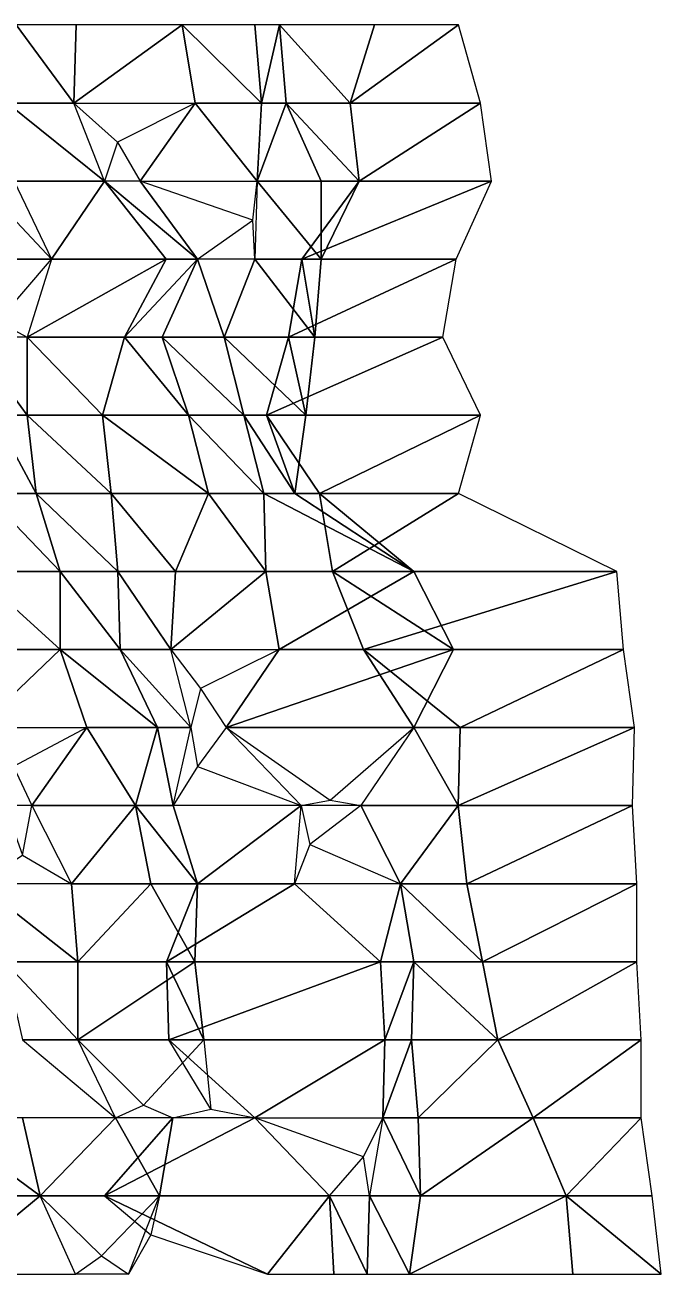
# Model space of a CAD drawing. Header units: metres. Extents: x -317 to 276, y -240 to 234.
# Drawn here: x 218.2 to 267.1, y 138.2 to 234 of the extents above; entities that cross this region are included whole.
import ezdxf

# ---------------------------------------------------------------- set-up
doc = ezdxf.new("R2010")
doc.units = ezdxf.units.M

msp = doc.modelspace()

# ---------------------------------------------------------------- linework, layer by layer
for points in [[(217.52814, 234, -670.73645), (216.85132, 228, -671.97534), (221.94757, 228, -675.1616), (221.94768, 228.0001, -675.1615)], [(217.52814, 234, -670.73645), (221.94757, 228, -675.1616), (222.11682, 234, -674.8519), (222.11693, 234.0001, -674.8518)], [(221.94757, 228, -675.1616), (231.27405, 228, -670.60455), (230.25879, 234, -672.463), (230.2589, 234.0001, -672.4629)], [(221.94757, 228, -675.1616), (230.25879, 234, -672.463), (222.11682, 234, -674.8519), (222.11693, 234.0001, -674.8518)], [(230.25879, 234, -672.463), (236.37036, 228, -673.7909), (235.86273, 234, -674.7201), (235.86284, 234.0001, -674.72)], [(230.25879, 234, -672.463), (231.27405, 228, -670.60455), (236.37036, 228, -673.7909), (236.37047, 228.0001, -673.7908)], [(236.37036, 228, -673.7909), (237.74402, 234, -683.7913), (235.86273, 234, -674.7201), (235.86284, 234.0001, -674.72)], [(236.37036, 228, -673.7909), (238.25165, 228, -682.8621), (237.74402, 234, -683.7913), (237.74413, 234.0001, -683.7912)], [(237.74402, 234, -683.7913), (243.17871, 228, -686.3581), (245.04004, 234, -682.95105), (245.04015, 234.0001, -682.9509)], [(237.74402, 234, -683.7913), (238.25165, 228, -682.8621), (243.17871, 228, -686.3581), (243.17882, 228.0001, -686.358)], [(243.17871, 228, -686.3581), (253.18207, 228, -680.5621), (251.48999, 234, -683.6594), (251.4901, 234.0001, -683.6593)], [(243.17871, 228, -686.3581), (251.48999, 234, -683.6594), (245.04004, 234, -682.95105), (245.04015, 234.0001, -682.9509)], [(216.85132, 228, -671.97534), (224.31653, 222, -670.8254), (221.94757, 228, -675.1616), (221.94768, 228.0001, -675.1615)], [(216.85132, 228, -671.97534), (217.35889, 222, -671.04614), (224.31653, 222, -670.8254), (224.31664, 222.0001, -670.82526)], [(224.31653, 222, -670.8254), (221.94757, 228, -675.1616), (225.2956, 225, -673.52576), (225.2957, 225.0001, -673.52563)], [(231.27405, 228, -670.60455), (225.2956, 225, -673.52576), (227.04382, 222, -678.3479), (227.04393, 222.0001, -678.3478)], [(231.27405, 228, -670.60455), (227.04382, 222, -678.3479), (236.03192, 222, -674.4103), (236.03203, 222.0001, -674.41016)], [(231.27405, 228, -670.60455), (236.03192, 222, -674.4103), (236.37036, 228, -673.7909), (236.37047, 228.0001, -673.7908)], [(236.03192, 222, -674.4103), (240.95898, 222, -677.9064), (238.25165, 228, -682.8621), (238.25175, 228.0001, -682.862)], [(236.03192, 222, -674.4103), (238.25165, 228, -682.8621), (236.37036, 228, -673.7909), (236.37047, 228.0001, -673.7908)], [(238.25165, 228, -682.8621), (243.85559, 222, -685.11914), (243.17871, 228, -686.3581), (243.17882, 228.0001, -686.358)], [(238.25165, 228, -682.8621), (240.95898, 222, -677.9064), (243.85559, 222, -685.11914), (243.8557, 222.0001, -685.119)], [(243.85559, 222, -685.11914), (253.18207, 228, -680.5621), (243.17871, 228, -686.3581), (243.17882, 228.0001, -686.358)], [(243.85559, 222, -685.11914), (254.02814, 222, -679.0134), (253.18207, 228, -680.5621), (253.18217, 228.0001, -680.56195)], [(214.86316, 221.71426, -669.3571), (211.58582, 216, -669.0988), (220.23547, 216, -665.78064), (220.23558, 216.0001, -665.7805)], [(224.31653, 222, -670.8254), (217.35889, 222, -671.04614), (220.23547, 216, -665.78064), (220.23558, 216.0001, -665.7805)], [(224.31653, 222, -670.8254), (220.23547, 216, -665.78064), (229.05438, 216, -662.1528), (229.05449, 216.0001, -662.15265)], [(231.44324, 216, -670.2948), (227.04382, 222, -678.3479), (224.31653, 222, -670.8254), (224.31664, 222.0001, -670.82526)], [(231.44324, 216, -670.2948), (224.31653, 222, -670.8254), (229.05438, 216, -662.1528), (229.05449, 216.0001, -662.15265)], [(231.44324, 216, -670.2948), (235.69904, 219, -674.55615), (227.04382, 222, -678.3479), (227.04393, 222.0001, -678.3478)], [(236.03192, 222, -674.4103), (235.86273, 216, -674.7201), (235.69904, 219, -674.55615), (235.69914, 219.0001, -674.556)], [(236.03192, 222, -674.4103), (235.86273, 216, -674.7201), (240.95898, 216, -677.9064), (240.95909, 216.0001, -677.90625)], [(236.03192, 222, -674.4103), (240.95898, 216, -677.9064), (240.95898, 222, -677.9064), (240.95909, 222.0001, -677.90625)], [(240.95898, 216, -677.9064), (239.45612, 216, -693.17224), (243.85559, 222, -685.11914), (243.8557, 222.0001, -685.119)], [(239.45612, 216, -693.17224), (251.3208, 216, -683.9692), (254.02814, 222, -679.0134), (254.02824, 222.0001, -679.0133)], [(239.45612, 216, -693.17224), (254.02814, 222, -679.0134), (243.85559, 222, -685.11914), (243.8557, 222.0001, -685.119)], [(240.95898, 216, -677.9064), (243.85559, 222, -685.11914), (240.95898, 222, -677.9064), (240.95909, 222.0001, -677.90625)], [(211.58582, 216, -669.0988), (216.11365, 211.19998, -667.06805), (220.23547, 216, -665.78064), (220.23558, 216.0001, -665.7805)], [(218.37415, 210, -669.18774), (225.83942, 210, -668.0377), (229.05438, 216, -662.1528), (229.05449, 216.0001, -662.15265)], [(218.37415, 210, -669.18774), (229.05438, 216, -662.1528), (220.23547, 216, -665.78064), (220.23558, 216.0001, -665.7805)], [(225.83942, 210, -668.0377), (228.7359, 210, -675.2506), (231.44324, 216, -670.2948), (231.44334, 216.0001, -670.2947)], [(225.83942, 210, -668.0377), (231.44324, 216, -670.2948), (229.05438, 216, -662.1528), (229.05449, 216.0001, -662.15265)], [(231.44324, 216, -670.2948), (228.7359, 210, -675.2506), (233.49377, 210, -679.05634), (233.49388, 210.0001, -679.0562)], [(231.44324, 216, -670.2948), (233.49377, 210, -679.05634), (235.86273, 216, -674.7201), (235.86284, 216.0001, -674.72)], [(235.86273, 216, -674.7201), (233.49377, 210, -679.05634), (240.45135, 210, -678.8356), (240.45146, 210.0001, -678.83545)], [(235.86273, 216, -674.7201), (240.45135, 210, -678.8356), (240.95898, 216, -677.9064), (240.95909, 216.0001, -677.90625)], [(240.45135, 210, -678.8356), (238.44092, 210, -695.0307), (239.45612, 216, -693.17224), (239.45622, 216.0001, -693.1721)], [(238.44092, 210, -695.0307), (250.30554, 210, -685.8276), (251.3208, 216, -683.9692), (251.3209, 216.0001, -683.96906)], [(238.44092, 210, -695.0307), (251.3208, 216, -683.9692), (239.45612, 216, -693.17224), (239.45622, 216.0001, -693.1721)], [(240.45135, 210, -678.8356), (239.45612, 216, -693.17224), (240.95898, 216, -677.9064), (240.95909, 216.0001, -677.90625)], [(216.11365, 211.19998, -667.06805), (218.37415, 210, -669.18774), (213.95471, 210, -664.7625), (213.95482, 210.0001, -664.7624)], [(213.95471, 210, -664.7625), (218.37415, 204, -669.18774), (218.37415, 210, -669.18774), (218.37425, 210.0001, -669.1876)], [(213.95471, 210, -664.7625), (215.81604, 204, -661.3554), (218.37415, 204, -669.18774), (218.37425, 204.0001, -669.1876)], [(218.37415, 210, -669.18774), (224.14728, 204, -671.1351), (225.83942, 210, -668.0377), (225.83952, 210.0001, -668.0376)], [(218.37415, 210, -669.18774), (218.37415, 204, -669.18774), (224.14728, 204, -671.1351), (224.14738, 204.0001, -671.13495)], [(225.83942, 210, -668.0377), (224.14728, 204, -671.1351), (230.76642, 204, -671.53375), (230.76653, 204.0001, -671.5336)], [(225.83942, 210, -668.0377), (230.76642, 204, -671.53375), (228.7359, 210, -675.2506), (228.73601, 210.0001, -675.2505)], [(228.7359, 210, -675.2506), (235.01666, 204, -676.26874), (233.49377, 210, -679.05634), (233.49388, 210.0001, -679.0562)], [(228.7359, 210, -675.2506), (230.76642, 204, -671.53375), (235.01666, 204, -676.26874), (235.01677, 204.0001, -676.2686)], [(233.49377, 210, -679.05634), (239.77454, 204, -680.07446), (240.45135, 210, -678.8356), (240.45146, 210.0001, -678.83545)], [(233.49377, 210, -679.05634), (235.01666, 204, -676.26874), (239.77454, 204, -680.07446), (239.77464, 204.0001, -680.07434)], [(239.77454, 204, -680.07446), (236.74878, 204, -698.12805), (238.44092, 210, -695.0307), (238.44102, 210.0001, -695.0306)], [(236.74878, 204, -698.12805), (253.18207, 204, -680.5621), (250.30554, 210, -685.8276), (250.30565, 210.0001, -685.82745)], [(236.74878, 204, -698.12805), (250.30554, 210, -685.8276), (238.44092, 210, -695.0307), (238.44102, 210.0001, -695.0306)], [(239.77454, 204, -680.07446), (238.44092, 210, -695.0307), (240.45135, 210, -678.8356), (240.45146, 210.0001, -678.83545)], [(215.81604, 204, -661.3554), (215.13916, 198, -662.59436), (219.05103, 198, -667.9488), (219.05113, 198.0001, -667.94867)], [(215.81604, 204, -661.3554), (219.05103, 198, -667.9488), (218.37415, 204, -669.18774), (218.37425, 204.0001, -669.1876)], [(218.37415, 204, -669.18774), (224.82416, 198, -669.8961), (224.14728, 204, -671.1351), (224.14738, 204.0001, -671.13495)], [(218.37415, 204, -669.18774), (219.05103, 198, -667.9488), (224.82416, 198, -669.8961), (224.82426, 198.0001, -669.896)], [(224.14728, 204, -671.1351), (232.2893, 198, -668.74615), (230.76642, 204, -671.53375), (230.76653, 204.0001, -671.5336)], [(224.14728, 204, -671.1351), (224.82416, 198, -669.8961), (232.2893, 198, -668.74615), (232.28941, 198.0001, -668.74603)], [(230.76642, 204, -671.53375), (236.53955, 198, -673.4811), (235.01666, 204, -676.26874), (235.01677, 204.0001, -676.2686)], [(230.76642, 204, -671.53375), (232.2893, 198, -668.74615), (236.53955, 198, -673.4811), (236.53966, 198.0001, -673.48096)], [(235.01666, 204, -676.26874), (238.92847, 198, -681.62317), (239.77454, 204, -680.07446), (239.77464, 204.0001, -680.07434)], [(235.01666, 204, -676.26874), (236.53955, 198, -673.4811), (238.92847, 198, -681.62317), (238.92857, 198.0001, -681.62305)], [(238.92847, 198, -681.62317), (240.80981, 198, -690.6944), (236.74878, 204, -698.12805), (236.74889, 204.0001, -698.1279)], [(238.92847, 198, -681.62317), (236.74878, 204, -698.12805), (239.77454, 204, -680.07446), (239.77464, 204.0001, -680.07434)], [(240.80981, 198, -690.6944), (253.18207, 204, -680.5621), (236.74878, 204, -698.12805), (236.74889, 204.0001, -698.1279)], [(240.80981, 198, -690.6944), (251.48999, 198, -683.6594), (253.18207, 204, -680.5621), (253.18217, 204.0001, -680.56195)], [(215.13916, 198, -662.59436), (214.29315, 192, -664.14307), (220.9123, 192, -664.54175), (220.9124, 192.0001, -664.5416)], [(215.13916, 198, -662.59436), (220.9123, 192, -664.54175), (219.05103, 198, -667.9488), (219.05113, 198.0001, -667.94867)], [(219.05103, 198, -667.9488), (225.33179, 192, -668.9669), (224.82416, 198, -669.8961), (224.82426, 198.0001, -669.896)], [(219.05103, 198, -667.9488), (220.9123, 192, -664.54175), (225.33179, 192, -668.9669), (225.3319, 192.0001, -668.9668)], [(224.82416, 198, -669.8961), (229.75116, 192, -673.3922), (232.2893, 198, -668.74615), (232.28941, 198.0001, -668.74603)], [(224.82416, 198, -669.8961), (225.33179, 192, -668.9669), (229.75116, 192, -673.3922), (229.75127, 192.0001, -673.3921)], [(232.2893, 198, -668.74615), (229.75116, 192, -673.3922), (236.70874, 192, -673.1714), (236.70885, 192.0001, -673.17126)], [(232.2893, 198, -668.74615), (236.70874, 192, -673.1714), (236.53955, 198, -673.4811), (236.53966, 198.0001, -673.48096)], [(248.0658, 192, -664.89746), (238.92847, 198, -681.62317), (236.53955, 198, -673.4811), (236.53966, 198.0001, -673.48096)], [(248.0658, 192, -664.89746), (236.53955, 198, -673.4811), (236.70874, 192, -673.1714), (236.70885, 192.0001, -673.17126)], [(248.0658, 192, -664.89746), (240.80981, 198, -690.6944), (238.92847, 198, -681.62317), (238.92857, 198.0001, -681.62305)], [(248.0658, 192, -664.89746), (241.82507, 192, -688.836), (240.80981, 198, -690.6944), (240.80992, 198.0001, -690.6943)], [(241.82507, 192, -688.836), (251.48999, 198, -683.6594), (240.80981, 198, -690.6944), (240.80992, 198.0001, -690.6943)], [(241.82507, 192, -688.836), (263.67303, 192, -661.3585), (251.48999, 198, -683.6594), (251.4901, 198.0001, -683.6593)], [(214.29315, 192, -664.14307), (213.10864, 186, -666.31116), (220.9123, 186, -664.54175), (220.9124, 186.0001, -664.5416)], [(214.29315, 192, -664.14307), (220.9123, 186, -664.54175), (220.9123, 192, -664.54175), (220.9124, 192.0001, -664.5416)], [(220.9123, 192, -664.54175), (225.50098, 186, -668.6572), (225.33179, 192, -668.9669), (225.3319, 192.0001, -668.9668)], [(220.9123, 192, -664.54175), (220.9123, 186, -664.54175), (225.50098, 186, -668.6572), (225.50108, 186.0001, -668.6571)], [(225.33179, 192, -668.9669), (229.41272, 186, -674.01166), (229.75116, 192, -673.3922), (229.75127, 192.0001, -673.3921)], [(225.33179, 192, -668.9669), (225.50098, 186, -668.6572), (229.41272, 186, -674.01166), (229.41283, 186.0001, -674.01154)], [(229.41272, 186, -674.01166), (237.724, 186, -671.313), (236.70874, 192, -673.1714), (236.70885, 192.0001, -673.17126)], [(229.41272, 186, -674.01166), (236.70874, 192, -673.1714), (229.75116, 192, -673.3922), (229.75127, 192.0001, -673.3921)], [(237.724, 186, -671.313), (248.0658, 192, -664.89746), (236.70874, 192, -673.1714), (236.70885, 192.0001, -673.17126)], [(237.724, 186, -671.313), (251.11157, 186, -659.32227), (248.0658, 192, -664.89746), (248.0659, 192.0001, -664.89734)], [(251.11157, 186, -659.32227), (244.19397, 186, -684.4997), (241.82507, 192, -688.836), (241.82518, 192.0001, -688.8359)], [(251.11157, 186, -659.32227), (241.82507, 192, -688.836), (248.0658, 192, -664.89746), (248.0659, 192.0001, -664.89734)], [(244.19397, 186, -684.4997), (263.67303, 192, -661.3585), (241.82507, 192, -688.836), (241.82518, 192.0001, -688.8359)], [(244.19397, 186, -684.4997), (264.18066, 186, -660.4293), (263.67303, 192, -661.3585), (263.67313, 192.0001, -661.3584)], [(214.63153, 180, -663.52356), (220.9123, 186, -664.54175), (213.10864, 186, -666.31116), (213.10875, 186.0001, -666.31104)], [(214.63153, 180, -663.52356), (222.94281, 180, -660.8249), (220.9123, 186, -664.54175), (220.9124, 186.0001, -664.5416)], [(220.9123, 186, -664.54175), (228.3775, 180, -663.3917), (225.50098, 186, -668.6572), (225.50108, 186.0001, -668.6571)], [(220.9123, 186, -664.54175), (222.94281, 180, -660.8249), (228.3775, 180, -663.3917), (228.37761, 180.0001, -663.3916)], [(225.50098, 186, -668.6572), (230.93561, 180, -671.224), (229.41272, 186, -674.01166), (229.41283, 186.0001, -674.01154)], [(225.50098, 186, -668.6572), (228.3775, 180, -663.3917), (230.93561, 180, -671.224), (230.93571, 180.0001, -671.2239)], [(230.93561, 180, -671.224), (229.41272, 186, -674.01166), (231.67944, 183, -673.27563), (231.67955, 183.0001, -673.2755)], [(237.724, 186, -671.313), (231.67944, 183, -673.27563), (233.66296, 180, -678.7466), (233.66307, 180.0001, -678.74646)], [(233.66296, 180, -678.7466), (248.0658, 180, -664.89746), (251.11157, 186, -659.32227), (251.11168, 186.0001, -659.32214)], [(233.66296, 180, -678.7466), (251.11157, 186, -659.32227), (237.724, 186, -671.313), (237.7241, 186.0001, -671.31287)], [(248.0658, 180, -664.89746), (251.63916, 180, -670.87134), (244.19397, 186, -684.4997), (244.19408, 186.0001, -684.4996)], [(248.0658, 180, -664.89746), (244.19397, 186, -684.4997), (251.11157, 186, -659.32227), (251.11168, 186.0001, -659.32214)], [(251.63916, 180, -670.87134), (264.18066, 186, -660.4293), (244.19397, 186, -684.4997), (244.19408, 186.0001, -684.4996)], [(251.63916, 180, -670.87134), (265.02673, 180, -658.8806), (264.18066, 186, -660.4293), (264.18076, 186.0001, -660.4292)], [(222.94281, 180, -660.8249), (217.32715, 177, -662.6483), (218.71259, 174, -668.56824), (218.71269, 174.0001, -668.5681)], [(222.94281, 180, -660.8249), (218.71259, 174, -668.56824), (226.68542, 174, -666.4891), (226.68553, 174.0001, -666.48895)], [(222.94281, 180, -660.8249), (226.68542, 174, -666.4891), (228.3775, 180, -663.3917), (228.37761, 180.0001, -663.3916)], [(228.3775, 180, -663.3917), (226.68542, 174, -666.4891), (229.58197, 174, -673.7019), (229.58208, 174.0001, -673.7018)], [(228.3775, 180, -663.3917), (229.58197, 174, -673.7019), (230.93561, 180, -671.224), (230.93571, 180.0001, -671.2239)], [(230.93561, 180, -671.224), (231.45514, 177, -672.65686), (229.58197, 174, -673.7019), (229.58208, 174.0001, -673.7018)], [(239.41608, 174, -668.21564), (233.66296, 180, -678.7466), (231.45514, 177, -672.65686), (231.45525, 177.0001, -672.65674)], [(233.66296, 180, -678.7466), (241.6521, 174.41382, -670.3801), (248.0658, 180, -664.89746), (248.0659, 180.0001, -664.89734)], [(248.0658, 180, -664.89746), (244.00476, 174, -672.3311), (251.46997, 174, -671.1811), (251.47008, 174.0001, -671.18097)], [(248.0658, 180, -664.89746), (251.46997, 174, -671.1811), (251.63916, 180, -670.87134), (251.63927, 180.0001, -670.8712)], [(251.46997, 174, -671.1811), (264.85754, 174, -659.19037), (265.02673, 180, -658.8806), (265.02682, 180.0001, -658.8805)], [(251.46997, 174, -671.1811), (265.02673, 180, -658.8806), (251.63916, 180, -670.87134), (251.63927, 180.0001, -670.8712)], [(216.66205, 174, -659.80676), (218.00879, 170.19998, -663.599), (218.71259, 174, -668.56824), (218.71269, 174.0001, -668.5681)], [(226.68542, 174, -666.4891), (218.71259, 174, -668.56824), (221.75836, 168, -662.99304), (221.75847, 168.0001, -662.9929)], [(226.68542, 174, -666.4891), (221.75836, 168, -662.99304), (227.86987, 168, -664.3209), (227.86998, 168.0001, -664.3208)], [(226.68542, 174, -666.4891), (231.44324, 168, -670.2948), (229.58197, 174, -673.7019), (229.58208, 174.0001, -673.7018)], [(226.68542, 174, -666.4891), (227.86987, 168, -664.3209), (231.44324, 168, -670.2948), (231.44334, 168.0001, -670.2947)], [(231.44324, 168, -670.2948), (239.41608, 174, -668.21564), (229.58197, 174, -673.7019), (229.58208, 174.0001, -673.7018)], [(231.44324, 168, -670.2948), (238.90845, 168, -669.14484), (239.41608, 174, -668.21564), (239.41618, 174.0001, -668.2155)], [(239.41608, 174, -668.21564), (240.07166, 171, -668.8036), (238.90845, 168, -669.14484), (238.90855, 168.0001, -669.1447)], [(241.6521, 174.41382, -670.3801), (244.00476, 174, -672.3311), (239.41608, 174, -668.21564), (239.41618, 174.0001, -668.2155)], [(247.05054, 168, -666.75586), (244.00476, 174, -672.3311), (240.07166, 171, -668.8036), (240.07176, 171.0001, -668.80347)], [(251.46997, 174, -671.1811), (244.00476, 174, -672.3311), (247.05054, 168, -666.75586), (247.05064, 168.0001, -666.75574)], [(251.46997, 174, -671.1811), (247.05054, 168, -666.75586), (252.14685, 168, -669.94214), (252.14696, 168.0001, -669.942)], [(252.14685, 168, -669.94214), (264.85754, 174, -659.19037), (251.46997, 174, -671.1811), (251.47008, 174.0001, -671.18097)], [(252.14685, 168, -669.94214), (265.19592, 168, -658.5709), (264.85754, 174, -659.19037), (264.85764, 174.0001, -659.19025)], [(218.00879, 170.19998, -663.599), (221.75836, 168, -662.99304), (214.63153, 168, -663.52356), (214.63164, 168.0001, -663.52344)], [(214.63153, 168, -663.52356), (222.26599, 162, -662.06384), (221.75836, 168, -662.99304), (221.75847, 168.0001, -662.9929)], [(214.63153, 168, -663.52356), (216.66205, 162, -659.80676), (222.26599, 162, -662.06384), (222.2661, 162.0001, -662.0637)], [(222.26599, 162, -662.06384), (227.86987, 168, -664.3209), (221.75836, 168, -662.99304), (221.75847, 168.0001, -662.9929)], [(222.26599, 162, -662.06384), (231.25409, 162, -658.1262), (227.86987, 168, -664.3209), (227.86998, 168.0001, -664.3208)], [(231.25409, 162, -658.1262), (231.44324, 168, -670.2948), (227.86987, 168, -664.3209), (227.86998, 168.0001, -664.3208)], [(231.25409, 162, -658.1262), (229.07434, 162, -674.6311), (231.44324, 168, -670.2948), (231.44334, 168.0001, -670.2947)], [(229.07434, 162, -674.6311), (245.50763, 162, -657.0652), (238.90845, 168, -669.14484), (238.90855, 168.0001, -669.1447)], [(229.07434, 162, -674.6311), (238.90845, 168, -669.14484), (231.44324, 168, -670.2948), (231.44334, 168.0001, -670.2947)], [(247.05054, 168, -666.75586), (238.90845, 168, -669.14484), (245.50763, 162, -657.0652), (245.50774, 162.0001, -657.06506)], [(247.05054, 168, -666.75586), (245.50763, 162, -657.0652), (248.0658, 162, -664.89746), (248.0659, 162.0001, -664.89734)], [(247.05054, 168, -666.75586), (253.3313, 162, -667.774), (252.14685, 168, -669.94214), (252.14696, 168.0001, -669.942)], [(247.05054, 168, -666.75586), (248.0658, 162, -664.89746), (253.3313, 162, -667.774), (253.3314, 162.0001, -667.77386)], [(253.3313, 162, -667.774), (265.19592, 168, -658.5709), (252.14685, 168, -669.94214), (252.14696, 168.0001, -669.942)], [(253.3313, 162, -667.774), (265.19592, 162, -658.5709), (265.19592, 168, -658.5709), (265.196, 168.0001, -658.5708)], [(216.66205, 162, -659.80676), (222.26599, 156, -662.06384), (222.26599, 162, -662.06384), (222.2661, 162.0001, -662.0637)], [(216.66205, 162, -659.80676), (218.01575, 156, -657.32886), (222.26599, 156, -662.06384), (222.2661, 156.0001, -662.0637)], [(222.26599, 156, -662.06384), (231.93091, 156, -656.88727), (231.25409, 162, -658.1262), (231.2542, 162.0001, -658.1261)], [(222.26599, 156, -662.06384), (231.25409, 162, -658.1262), (222.26599, 162, -662.06384), (222.2661, 162.0001, -662.0637)], [(231.93091, 156, -656.88727), (229.24353, 156, -674.3214), (229.07434, 162, -674.6311), (229.07445, 162.0001, -674.631)], [(231.93091, 156, -656.88727), (229.07434, 162, -674.6311), (231.25409, 162, -658.1262), (231.2542, 162.0001, -658.1261)], [(229.24353, 156, -674.3214), (245.50763, 162, -657.0652), (229.07434, 162, -674.6311), (229.07445, 162.0001, -674.631)], [(229.24353, 156, -674.3214), (245.84607, 156, -656.4457), (245.50763, 162, -657.0652), (245.50774, 162.0001, -657.06506)], [(245.84607, 156, -656.4457), (248.0658, 162, -664.89746), (245.50763, 162, -657.0652), (245.50774, 162.0001, -657.06506)], [(245.84607, 156, -656.4457), (247.89655, 156, -665.2072), (248.0658, 162, -664.89746), (248.0659, 162.0001, -664.89734)], [(248.0658, 162, -664.89746), (247.89655, 156, -665.2072), (254.51575, 156, -665.60583), (254.51585, 156.0001, -665.6057)], [(248.0658, 162, -664.89746), (254.51575, 156, -665.60583), (253.3313, 162, -667.774), (253.3314, 162.0001, -667.77386)], [(254.51575, 156, -665.60583), (265.19592, 162, -658.5709), (253.3313, 162, -667.774), (253.3314, 162.0001, -667.77386)], [(254.51575, 156, -665.60583), (265.53436, 156, -657.9514), (265.19592, 162, -658.5709), (265.196, 162.0001, -658.5708)], [(225.14252, 150, -656.79834), (222.26599, 156, -662.06384), (218.01575, 156, -657.32886), (218.01585, 156.0001, -657.32874)], [(222.26599, 156, -662.06384), (227.31134, 150.96774, -659.0859), (231.93091, 156, -656.88727), (231.93102, 156.0001, -656.88715)], [(231.93091, 156, -656.88727), (232.46283, 150.67923, -662.1709), (229.24353, 156, -674.3214), (229.24364, 156.0001, -674.3213)], [(235.84265, 150, -662.2417), (245.84607, 156, -656.4457), (229.24353, 156, -674.3214), (229.24364, 156.0001, -674.3213)], [(235.84265, 150, -662.2417), (245.67682, 150, -656.75543), (245.84607, 156, -656.4457), (245.84618, 156.0001, -656.44556)], [(245.67682, 150, -656.75543), (248.40417, 150, -664.278), (247.89655, 156, -665.2072), (247.89665, 156.0001, -665.2071)], [(245.67682, 150, -656.75543), (247.89655, 156, -665.2072), (245.84607, 156, -656.4457), (245.84618, 156.0001, -656.44556)], [(248.40417, 150, -664.278), (254.51575, 156, -665.60583), (247.89655, 156, -665.2072), (247.89665, 156.0001, -665.2071)], [(248.40417, 150, -664.278), (257.22308, 150, -660.6501), (254.51575, 156, -665.60583), (254.51585, 156.0001, -665.6057)], [(257.22308, 150, -660.6501), (265.53436, 156, -657.9514), (254.51575, 156, -665.60583), (254.51585, 156.0001, -665.6057)], [(257.22308, 150, -660.6501), (265.53436, 150, -657.9514), (265.53436, 156, -657.9514), (265.53445, 156.0001, -657.9513)], [(227.31134, 150.96774, -659.0859), (229.56201, 150, -661.2236), (225.14252, 150, -656.79834), (225.14262, 150.0001, -656.7982)], [(232.46283, 150.67923, -662.1709), (235.84265, 150, -662.2417), (229.56201, 150, -661.2236), (229.56212, 150.0001, -661.22345)], [(211.22736, 150, -657.2399), (219.36938, 144, -654.85095), (218.01575, 150, -657.32886), (218.01585, 150.0001, -657.32874)], [(211.22736, 150, -657.2399), (211.39655, 144, -656.9302), (219.36938, 144, -654.85095), (219.36949, 144.0001, -654.8508)], [(219.36938, 144, -654.85095), (225.14252, 150, -656.79834), (218.01575, 150, -657.32886), (218.01585, 150.0001, -657.32874)], [(219.36938, 144, -654.85095), (228.52673, 144, -650.60364), (225.14252, 150, -656.79834), (225.14262, 150.0001, -656.7982)], [(228.52673, 144, -650.60364), (224.31653, 144, -670.8254), (229.56201, 150, -661.2236), (229.56212, 150.0001, -661.22345)], [(224.31653, 144, -670.8254), (241.59576, 144, -651.7107), (235.84265, 150, -662.2417), (235.84276, 150.0001, -662.2416)], [(224.31653, 144, -670.8254), (235.84265, 150, -662.2417), (229.56201, 150, -661.2236), (229.56212, 150.0001, -661.22345)], [(228.52673, 144, -650.60364), (229.56201, 150, -661.2236), (225.14252, 150, -656.79834), (225.14262, 150.0001, -656.7982)], [(241.59576, 144, -651.7107), (244.20166, 147, -657.57837), (235.84265, 150, -662.2417), (235.84276, 150.0001, -662.2416)], [(245.67682, 150, -656.75543), (244.66156, 144, -658.61383), (244.20166, 147, -657.57837), (244.20177, 147.0001, -657.57825)], [(245.67682, 150, -656.75543), (244.66156, 144, -658.61383), (248.57343, 144, -663.96826), (248.57353, 144.0001, -663.96814)], [(245.67682, 150, -656.75543), (248.57343, 144, -663.96826), (248.40417, 150, -664.278), (248.40428, 150.0001, -664.2779)], [(248.57343, 144, -663.96826), (257.22308, 150, -660.6501), (248.40417, 150, -664.278), (248.40428, 150.0001, -664.2779)], [(248.57343, 144, -663.96826), (259.76123, 144, -656.0041), (257.22308, 150, -660.6501), (257.22318, 150.0001, -660.64996)], [(259.76123, 144, -656.0041), (265.53436, 150, -657.9514), (257.22308, 150, -660.6501), (257.22318, 150.0001, -660.64996)], [(259.76123, 144, -656.0041), (266.38037, 144, -656.4028), (265.53436, 150, -657.9514), (265.53445, 150.0001, -657.9513)], [(212.07336, 138, -655.6913), (219.36938, 144, -654.85095), (211.39655, 144, -656.9302), (211.39665, 144.0001, -656.93005)], [(212.07336, 138, -655.6913), (222.07672, 138, -649.89526), (219.36938, 144, -654.85095), (219.36949, 144.0001, -654.8508)], [(219.36938, 144, -654.85095), (224.07776, 139.4, -652.48987), (228.52673, 144, -650.60364), (228.52684, 144.0001, -650.6035)], [(236.83795, 138, -647.90497), (224.31653, 144, -670.8254), (227.85687, 141, -653.8207), (227.85698, 141.0001, -653.82056)], [(241.59576, 144, -651.7107), (224.31653, 144, -670.8254), (236.83795, 138, -647.90497), (236.83806, 138.0001, -647.90485)], [(228.52673, 144, -650.60364), (227.85687, 141, -653.8207), (226.15778, 138, -654.93994), (226.15788, 138.0001, -654.9398)], [(241.59576, 144, -651.7107), (236.83795, 138, -647.90497), (241.9342, 138, -651.09125), (241.93431, 138.0001, -651.0911)], [(241.59576, 144, -651.7107), (244.49237, 138, -658.9236), (244.66156, 144, -658.61383), (244.66167, 144.0001, -658.6137)], [(241.59576, 144, -651.7107), (241.9342, 138, -651.09125), (244.49237, 138, -658.9236), (244.49248, 138.0001, -658.92346)], [(244.66156, 144, -658.61383), (244.49237, 138, -658.9236), (247.72736, 138, -665.51697), (247.72746, 138.0001, -665.51685)], [(244.66156, 144, -658.61383), (247.72736, 138, -665.51697), (248.57343, 144, -663.96826), (248.57353, 144.0001, -663.96814)], [(247.72736, 138, -665.51697), (260.26886, 138, -655.0748), (259.76123, 144, -656.0041), (259.76132, 144.0001, -656.00397)], [(247.72736, 138, -665.51697), (259.76123, 144, -656.0041), (248.57343, 144, -663.96826), (248.57353, 144.0001, -663.96814)], [(259.76123, 144, -656.0041), (267.05725, 138, -655.1638), (266.38037, 144, -656.4028), (266.38046, 144.0001, -656.40265)], [(259.76123, 144, -656.0041), (260.26886, 138, -655.0748), (267.05725, 138, -655.1638), (267.05734, 138.0001, -655.1637)], [(224.07776, 139.4, -652.48987), (226.15778, 138, -654.93994), (222.07672, 138, -649.89526), (222.07683, 138.0001, -649.89514)]]:
    msp.add_3dface(points)

doc.saveas('drawing.dxf')
